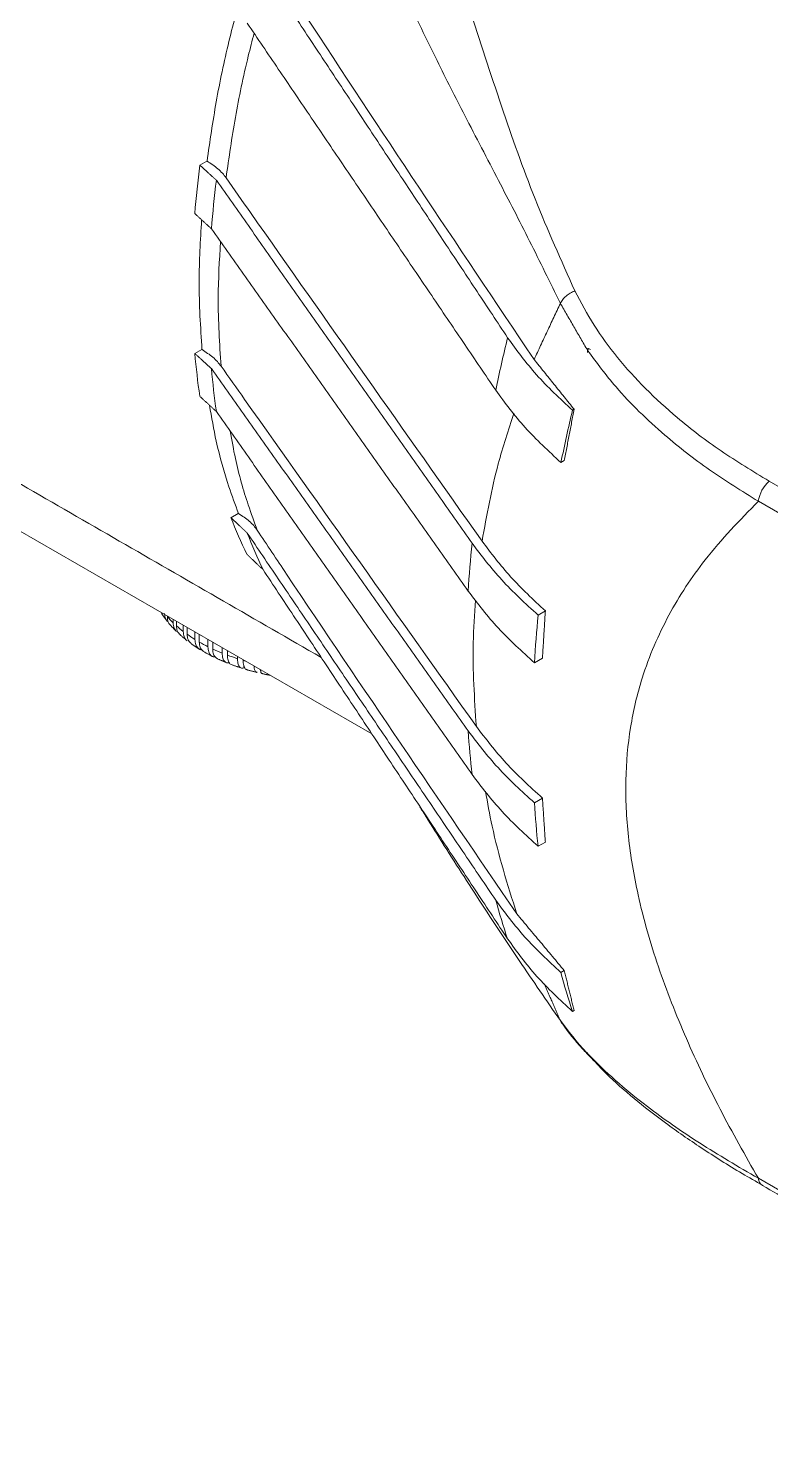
# Model space of a CAD drawing. Extents: x 12.1 to 108.7, y 1 to 80.4.
# Drawn here: x 23.175 to 25.295, y 55.582 to 59.663 of the extents above; entities that cross this region are included whole.
import ezdxf

# ---------------------------------------------------------------- set-up
doc = ezdxf.new("R2010")
doc.units = 0
doc.header["$MEASUREMENT"] = 0
doc.linetypes.add('SLD-Solid', pattern=[0])
doc.layers.add('OBJECT', color=7, linetype='CONTINUOUS')

msp = doc.modelspace()

# ---------------------------------------------------------------- linework, layer by layer
at = {"layer": 'OBJECT', "linetype": 'SLD-Solid', "lineweight": 15}
for p, q in [((23.6841, 59.2841), (23.6641, 59.2725)), ((23.6848, 59.2837), (23.6841, 59.2841)), ((24.1558, 57.6453), (21.5493, 59.15)), ((23.6698, 58.745), (23.6499, 58.7336)), ((23.6704, 58.7446), (23.6698, 58.745)), ((24.7803, 58.7446), (24.7746, 58.748)), ((24.7337, 58.574), (24.7289, 58.5712)), ((24.7055, 58.4271), (24.6961, 58.4216)), ((25.2908, 58.3686), (26.6284, 57.5965)), ((25.2601, 58.3109), (26.5976, 57.5387)), ((23.7741, 58.2761), (23.7531, 58.264)), ((23.7747, 58.2757), (23.7741, 58.2761)), ((24.6515, 57.9974), (24.6307, 57.9855)), ((23.5715, 57.9806), (23.5715, 57.9827)), ((23.5879, 57.9732), (23.5879, 57.9635)), ((23.5974, 57.9547), (23.5974, 57.9677)), ((23.6168, 57.9565), (23.6168, 57.9387)), ((23.6279, 57.9305), (23.6279, 57.9501)), ((23.6501, 57.9373), (23.6501, 57.9158)), ((23.6626, 57.9083), (23.6626, 57.9301)), ((23.6873, 57.9158), (23.6873, 57.895)), ((23.7011, 57.8883), (23.7011, 57.9078)), ((23.7281, 57.8922), (23.7281, 57.8766)), ((23.7431, 57.8708), (23.7431, 57.8836)), ((23.7721, 57.8669), (23.7721, 57.8607)), ((23.788, 57.8558), (23.788, 57.8577)), ((24.6431, 57.8619), (24.6202, 57.8487)), ((24.6431, 57.4618), (24.6202, 57.4486)), ((24.6515, 57.336), (24.6307, 57.3241)), ((24.7055, 56.9687), (24.6961, 56.9633)), ((24.7337, 56.8544), (24.7289, 56.8516)), ((25.2601, 56.3744), (26.5976, 55.6022))]:
    msp.add_line(p, q, dxfattribs=at)
at = {"layer": 'OBJECT', "linetype": 'SLD-Solid', "lineweight": 15, "flags": 128}
msp.add_lwpolyline([(23.788, 57.8558), (23.7917, 57.8547), (23.7945, 57.8539)], dxfattribs=at)
at = {"layer": 'OBJECT', "linetype": 'SLD-Solid', "lineweight": 15}
for centre, radius, start, end in [((26.5743, 58.905), 2.9333, 172.8015, 175.5277), ((26.6403, 58.8617), 2.9517, 172.8518, 175.5597), ((29.0048, 57.6901), 4.592, 166.2851, 168.2078), ((25.6644, 58.905), 2.0217, 184.8625, 188.3566), ((25.7302, 58.8617), 2.04, 184.8248, 188.289), ((29.3072, 57.4896), 4.7043, 166.7077, 168.5726), ((25.3561, 58.2968), 0.0971, 132.265, 171.6558), ((24.9705, 58.7315), 1.3041, 201.0064, 206.0111), ((25.0339, 58.6892), 1.3203, 200.8105, 205.756), ((28.0798, 57.8317), 3.6555, 174.3599, 176.5135), ((23.7916, 58.1756), 0.2941, 221.5325, 226.1467), ((23.831, 58.2183), 0.3523, 228.453, 232.5443), ((28.3797, 57.6271), 3.766, 174.5405, 176.6272), ((23.8706, 58.2719), 0.4188, 234.5918, 238.2371), ((23.9077, 58.3341), 0.4913, 240.0685, 243.3459), ((23.9405, 58.4016), 0.5664, 245.0016, 247.9825), ((23.9673, 58.4705), 0.6403, 249.4982, 252.2451), ((27.1661, 57.8317), 2.7408, 183.7195, 186.329), ((27.4657, 57.6271), 2.8511, 183.5904, 186.1026), ((26.4045, 57.6901), 1.9649, 195.3429, 198.729), ((26.6969, 57.4896), 2.0689, 194.7364, 197.9614), ((25.2863, 56.376), 0.0263, 183.439, 237.1318)]:
    msp.add_arc(centre, radius, start, end, dxfattribs=at)
for points, degree in [([(19.5354, 60.4479), (24.0111, 57.8641)], 1), ([(23.8448, 59.8351), (24.5437, 58.7788)], 1), ([(24.5097, 58.6285), (23.7997, 59.6784)], 1), ([(23.6641, 59.2725), (23.7115, 59.229)], 1), ([(23.7115, 59.229), (24.442, 58.191)], 1), ([(23.6974, 59.0903), (23.6499, 59.1337)], 1), ([(24.4311, 58.054), (23.6974, 59.0903)], 1), ([(24.6943, 58.877), (24.6964, 58.8807), (24.7005, 58.8882), (24.7104, 58.8982), (24.7223, 58.9069), (24.7313, 58.9108), (24.7359, 58.9128)], 3), ([(24.6193, 58.7165), (24.6943, 58.877)], 1), ([(24.772, 58.7427), (24.6943, 58.877)], 1), ([(23.6499, 58.7336), (23.6974, 58.6902)], 1), ([(24.7715, 58.7366), (24.772, 58.7427)], 1), ([(24.7727, 58.7416), (24.7715, 58.7366)], 1), ([(24.7746, 58.7482), (24.7727, 58.7416)], 1), ([(23.6974, 58.6902), (24.4311, 57.6539)], 1), ([(24.6193, 58.7165), (24.7337, 58.574)], 1), ([(23.7115, 58.5676), (23.6641, 58.6111)], 1), ([(24.442, 57.5296), (23.7115, 58.5676)], 1), ([(24.7337, 58.574), (24.7055, 58.4271)], 1), ([(23.7531, 58.264), (23.7997, 58.2201)], 1), ([(23.7997, 58.2201), (24.5097, 57.1702)], 1), ([(23.8448, 58.1154), (23.7985, 58.1596)], 1), ([(24.5437, 57.0592), (23.8448, 58.1154)], 1), ([(24.6515, 57.9974), (24.6431, 57.8619)], 1), ([(23.5567, 57.9871), (23.5544, 57.9925)], 1), ([(23.5563, 57.9872), (23.5714, 57.9668)], 1), ([(23.5799, 57.9567), (23.5978, 57.938)], 1), ([(23.6078, 57.9288), (23.6284, 57.9118)], 1), ([(23.6396, 57.9036), (23.6625, 57.8883)], 1), ([(23.6749, 57.8809), (23.6999, 57.8674)], 1), ([(23.7133, 57.861), (23.7402, 57.8492)], 1), ([(23.7545, 57.8437), (23.783, 57.8338)], 1), ([(23.7981, 57.8292), (23.828, 57.8211)], 1), ([(23.8436, 57.8175), (23.865, 57.8132)], 1), ([(24.293, 57.437), (24.3249, 57.3862)], 1), ([(24.6431, 57.4618), (24.6515, 57.336)], 1), ([(24.5699, 57.1308), (24.7055, 56.9687)], 1), ([(24.7055, 56.9687), (24.7337, 56.8544)], 1), ([(24.6943, 56.8257), (24.6478, 56.9318)], 1), ([(24.7715, 56.7342), (24.7727, 56.7306)], 1), ([(24.772, 56.7314), (24.7715, 56.7342)], 1), ([(24.7727, 56.7306), (24.7746, 56.7263)], 1), ([(25.272, 56.3539), (26.6096, 55.5818)], 1)]:
    msp.add_open_spline(points, degree=degree, dxfattribs=at)
for points, knots in [([(24.6943, 58.877), (24.6651, 58.9368), (24.6067, 59.0565), (24.5149, 59.2338), (24.426, 59.4044), (24.3373, 59.579), (24.2561, 59.7487), (24.1783, 59.9289), (24.1095, 60.1134), (24.0714, 60.2446), (24.0523, 60.3103)], [0, 0, 0, 0, 0.124845, 0.249784, 0.385615, 0.499943, 0.631954, 0.74986, 0.874809, 1, 1, 1, 1]), ([(24.2501, 60.2813), (24.281, 60.1906), (24.3442, 60.0049), (24.4332, 59.7238), (24.5237, 59.4452), (24.6188, 59.1733), (24.6967, 59), (24.7359, 58.9128)], [0, 0, 0, 0, 0.198032, 0.405338, 0.609469, 0.803446, 1, 1, 1, 1]), ([(23.874, 59.8432), (23.9041, 59.7966), (24.1477, 59.42), (24.399, 59.045), (24.6193, 58.7165)], [0, 0, 0, 0, 0.123817, 1, 1, 1, 1]), ([(23.6848, 59.2837), (23.6929, 59.34), (23.7092, 59.4528), (23.739, 59.5953), (23.7611, 59.6808), (23.7682, 59.7081)], [0, 0, 0, 0, 0.405064, 0.810127, 1, 1, 1, 1]), ([(23.8192, 59.6497), (23.8136, 59.6278), (23.7928, 59.5468), (23.7638, 59.408), (23.7474, 59.2935), (23.7391, 59.2363)], [0, 0, 0, 0, 0.156094, 0.578047, 1, 1, 1, 1]), ([(23.7392, 59.2363), (23.7358, 59.2407), (23.729, 59.2496), (23.7121, 59.266), (23.6957, 59.2767), (23.6848, 59.2837)], [0, 0, 0, 0, 0.253944, 0.50789, 1, 1, 1, 1]), ([(23.7391, 59.2363), (23.7623, 59.2032), (24.0056, 58.8566), (24.2497, 58.5102), (24.4705, 58.1968)], [0, 0, 0, 0, 0.095332, 1, 1, 1, 1]), ([(23.6704, 58.7446), (23.6662, 58.8089), (23.6584, 58.9284), (23.6658, 59.0567), (23.6693, 59.116)], [0, 0, 0, 0, 0.537725, 1, 1, 1, 1]), ([(23.7232, 59.0539), (23.7201, 58.9996), (23.7131, 58.8764), (23.7207, 58.7615), (23.7249, 58.6973)], [0, 0, 0, 0, 0.44058, 1, 1, 1, 1]), ([(24.7359, 58.9128), (24.7533, 58.8798), (24.7882, 58.8137), (24.8798, 58.6889), (25.0009, 58.5677), (25.1514, 58.4531), (25.2442, 58.3968), (25.2908, 58.3686)], [0, 0, 0, 0, 0.15088, 0.301779, 0.611807, 0.805286, 1, 1, 1, 1]), ([(24.5437, 58.7788), (24.5697, 58.743), (24.622, 58.671), (24.6931, 58.6046), (24.7289, 58.5712)], [0, 0, 0, 0, 0.49725, 1, 1, 1, 1]), ([(23.7249, 58.6973), (23.7215, 58.7017), (23.7147, 58.7106), (23.6978, 58.727), (23.6813, 58.7376), (23.6705, 58.7447)], [0, 0, 0, 0, 0.254039, 0.508079, 1, 1, 1, 1]), ([(24.772, 58.7427), (24.7721, 58.7435), (24.7723, 58.7451), (24.7732, 58.7469), (24.7741, 58.7478), (24.7746, 58.7481), (24.7746, 58.7482)], [0, 0, 0, 0, 0.3217413, 0.6457117, 0.9317671, 1, 1, 1, 1]), ([(25.2601, 58.3109), (25.2129, 58.3402), (25.1182, 58.3991), (24.9803, 58.5072), (24.8623, 58.6208), (24.7987, 58.7065), (24.7727, 58.7416)], [0, 0, 0, 0, 0.242263, 0.485939, 0.789784, 1, 1, 1, 1]), ([(23.7249, 58.6973), (23.7473, 58.6656), (23.9903, 58.3221), (24.2335, 57.9786), (24.4543, 57.6669)], [0, 0, 0, 0, 0.09238, 1, 1, 1, 1]), ([(24.6961, 58.4216), (24.6606, 58.4545), (24.5891, 58.5207), (24.5363, 58.5925), (24.5097, 58.6285)], [0, 0, 0, 0, 0.497315, 1, 1, 1, 1]), ([(23.7747, 58.2757), (23.7654, 58.3009), (23.7411, 58.367), (23.712, 58.4696), (23.6977, 58.5512), (23.6917, 58.5858)], [0, 0, 0, 0, 0.262072, 0.686505, 1, 1, 1, 1]), ([(24.4705, 58.1968), (24.484, 58.2711), (24.5065, 58.395), (24.5459, 58.5148), (24.5617, 58.5627)], [0, 0, 0, 0, 0.599743, 1, 1, 1, 1]), ([(23.7511, 58.5114), (23.7557, 58.4851), (23.7687, 58.4113), (23.7957, 58.3174), (23.8196, 58.2519), (23.8284, 58.2279)], [0, 0, 0, 0, 0.25922, 0.72918, 1, 1, 1, 1]), ([(25.2601, 58.3109), (25.2074, 58.2568), (25.1114, 58.1582), (25.0004, 57.9884), (24.9299, 57.8266), (24.8918, 57.6659), (24.8778, 57.5138), (24.8856, 57.3525), (24.9155, 57.1737), (24.971, 56.9796), (25.0516, 56.7744), (25.1481, 56.5719), (25.2227, 56.4402), (25.2601, 56.3744)], [0, 0, 0, 0, 0.128108, 0.233833, 0.339418, 0.414185, 0.488923, 0.563852, 0.638803, 0.729469, 0.820219, 0.910089, 1, 1, 1, 1]), ([(23.8284, 58.2279), (23.8251, 58.2324), (23.8186, 58.2413), (23.8021, 58.258), (23.7856, 58.2687), (23.7748, 58.2757)], [0, 0, 0, 0, 0.253292, 0.506592, 1, 1, 1, 1]), ([(23.8284, 58.2279), (23.8562, 58.1861), (24.1002, 57.8197), (24.3492, 57.4544), (24.5699, 57.1308)], [0, 0, 0, 0, 0.11412, 1, 1, 1, 1]), ([(24.442, 58.191), (24.4688, 58.1555), (24.5227, 58.0843), (24.5946, 58.0185), (24.6307, 57.9855)], [0, 0, 0, 0, 0.497452, 1, 1, 1, 1]), ([(24.4705, 58.1968), (24.4964, 58.1625), (24.5484, 58.0935), (24.617, 58.0295), (24.6515, 57.9974)], [0, 0, 0, 0, 0.497692, 1, 1, 1, 1]), ([(24.6202, 57.8487), (24.5844, 57.8814), (24.5124, 57.9471), (24.4583, 58.0183), (24.4311, 58.054)], [0, 0, 0, 0, 0.497472, 1, 1, 1, 1]), ([(24.4543, 57.6669), (24.4489, 57.7469), (24.4407, 57.8678), (24.4493, 57.9876), (24.4522, 58.0281)], [0, 0, 0, 0, 0.662, 1, 1, 1, 1]), ([(23.5636, 57.9899), (23.564, 57.9845), (23.5646, 57.9757), (23.5699, 57.9697), (23.5718, 57.9675)], [0, 0, 0, 0, 0.626772, 1, 1, 1, 1]), ([(23.5804, 57.9569), (23.5797, 57.9575), (23.575, 57.9612), (23.5722, 57.9699), (23.5716, 57.9779), (23.5715, 57.9806)], [0, 0, 0, 0, 0.117259, 0.706787, 1, 1, 1, 1]), ([(23.5879, 57.9635), (23.5883, 57.9581), (23.5892, 57.9481), (23.5951, 57.9415), (23.5979, 57.9385)], [0, 0, 0, 0, 0.5360404, 1, 1, 1, 1]), ([(23.6086, 57.9292), (23.6069, 57.9305), (23.6014, 57.9345), (23.598, 57.944), (23.5976, 57.9521), (23.5974, 57.9547)], [0, 0, 0, 0, 0.232337, 0.745025, 1, 1, 1, 1]), ([(23.6168, 57.9387), (23.6174, 57.9336), (23.6186, 57.9232), (23.6235, 57.9144), (23.6279, 57.9125), (23.6282, 57.9123)], [0, 0, 0, 0, 0.478727, 0.957637, 1, 1, 1, 1]), ([(23.6404, 57.9039), (23.638, 57.9056), (23.6321, 57.9098), (23.6285, 57.9199), (23.628, 57.9279), (23.6279, 57.9305)], [0, 0, 0, 0, 0.30726, 0.769919, 1, 1, 1, 1]), ([(23.6501, 57.9158), (23.6505, 57.9105), (23.6515, 57.8999), (23.6591, 57.89), (23.6659, 57.8852), (23.6704, 57.8856), (23.6704, 57.8856)], [0, 0, 0, 0, 0.33321, 0.666548, 0.999909, 1, 1, 1, 1]), ([(23.6755, 57.8811), (23.6728, 57.883), (23.6668, 57.8871), (23.6631, 57.8977), (23.6627, 57.9057), (23.6626, 57.9083)], [0, 0, 0, 0, 0.358383, 0.786904, 1, 1, 1, 1]), ([(23.6873, 57.895), (23.6877, 57.8898), (23.6886, 57.8793), (23.6954, 57.8696), (23.7021, 57.8652), (23.707, 57.8661), (23.7077, 57.8663)], [0, 0, 0, 0, 0.313281, 0.626682, 0.940104, 1, 1, 1, 1]), ([(23.7138, 57.8608), (23.7109, 57.8628), (23.7051, 57.8669), (23.7016, 57.8777), (23.7012, 57.8857), (23.7011, 57.8883)], [0, 0, 0, 0, 0.3944, 0.79887, 1, 1, 1, 1]), ([(23.7281, 57.8766), (23.7285, 57.8714), (23.7292, 57.8609), (23.7351, 57.8515), (23.7417, 57.8475), (23.7468, 57.8491), (23.7483, 57.8496)], [0, 0, 0, 0, 0.292251, 0.584613, 0.876996, 1, 1, 1, 1]), ([(23.7551, 57.8438), (23.7548, 57.8438), (23.7513, 57.8439), (23.7469, 57.8502), (23.7434, 57.8601), (23.7432, 57.8681), (23.7431, 57.8708)], [0, 0, 0, 0, 0.033275, 0.420431, 0.807518, 1, 1, 1, 1]), ([(23.7721, 57.8607), (23.7722, 57.8575), (23.7725, 57.849), (23.7752, 57.8403), (23.7802, 57.8343), (23.7856, 57.8323), (23.7903, 57.8352), (23.7919, 57.8362)], [0, 0, 0, 0, 0.160636, 0.426419, 0.592701, 0.858579, 1, 1, 1, 1]), ([(23.7987, 57.8293), (23.7976, 57.8296), (23.7941, 57.8308), (23.7899, 57.8379), (23.7881, 57.848), (23.788, 57.8546), (23.788, 57.8558)], [0, 0, 0, 0, 0.1666482, 0.5408236, 0.9150005, 1, 1, 1, 1]), ([(23.8193, 57.8396), (23.8195, 57.8374), (23.8199, 57.8301), (23.8228, 57.8234), (23.8262, 57.8224), (23.8276, 57.8219)], [0, 0, 0, 0, 0.206671, 0.668959, 1, 1, 1, 1]), ([(23.8443, 57.818), (23.8438, 57.8179), (23.8411, 57.8175), (23.8384, 57.8214), (23.8373, 57.8275), (23.837, 57.8294)], [0, 0, 0, 0, 0.141876, 0.732863, 1, 1, 1, 1]), ([(24.4311, 57.6539), (24.458, 57.6185), (24.5121, 57.5473), (24.584, 57.4816), (24.6202, 57.4486)], [0, 0, 0, 0, 0.497472, 1, 1, 1, 1]), ([(24.4543, 57.6669), (24.4812, 57.6316), (24.5352, 57.5605), (24.607, 57.4948), (24.6431, 57.4618)], [0, 0, 0, 0, 0.49749, 1, 1, 1, 1]), ([(24.6307, 57.3241), (24.595, 57.3568), (24.5231, 57.4225), (24.4691, 57.4938), (24.442, 57.5296)], [0, 0, 0, 0, 0.497451, 1, 1, 1, 1]), ([(24.5699, 57.1308), (24.5436, 57.2143), (24.5071, 57.3308), (24.4864, 57.4486), (24.4806, 57.482)], [0, 0, 0, 0, 0.717106, 1, 1, 1, 1]), ([(24.2934, 57.4373), (24.3095, 57.4111), (24.3608, 57.3276), (24.4573, 57.1783), (24.5761, 56.997), (24.6552, 56.8823), (24.6943, 56.8257)], [0, 0, 0, 0, 0.129296, 0.411578, 0.709672, 1, 1, 1, 1]), ([(24.5097, 57.1702), (24.536, 57.1345), (24.5888, 57.0628), (24.6602, 56.9966), (24.6961, 56.9633)], [0, 0, 0, 0, 0.49732, 1, 1, 1, 1]), ([(24.7289, 56.8516), (24.6935, 56.8846), (24.6223, 56.951), (24.57, 57.023), (24.5437, 57.0592)], [0, 0, 0, 0, 0.497243, 1, 1, 1, 1]), ([(24.6943, 56.8257), (24.7177, 56.795), (24.7417, 56.7635), (24.7713, 56.7322), (24.772, 56.7314)], [0, 0, 0, 0, 0.976244, 1, 1, 1, 1]), ([(24.7037, 56.8133), (24.7028, 56.814), (24.6986, 56.8172), (24.6962, 56.822), (24.6943, 56.8257)], [0, 0, 0, 0, 0.209291, 1, 1, 1, 1]), ([(24.6992, 56.8194), (24.7001, 56.8181), (24.7157, 56.793), (24.7434, 56.7592), (24.7744, 56.7272), (24.7831, 56.7183)], [0, 0, 0, 0, 0.039056, 0.730779, 1, 1, 1, 1]), ([(24.7746, 56.7263), (24.7742, 56.7269), (24.7733, 56.7282), (24.7724, 56.73), (24.7721, 56.731), (24.772, 56.7314), (24.772, 56.7314)], [0, 0, 0, 0, 0.324532, 0.65174, 0.939499, 1, 1, 1, 1]), ([(24.7727, 56.7306), (24.798, 56.7053), (24.8489, 56.6545), (24.9545, 56.569), (25.0887, 56.4745), (25.2028, 56.4079), (25.2601, 56.3744)], [0, 0, 0, 0, 0.2053137, 0.4121437, 0.7046199, 1, 1, 1, 1]), ([(24.7831, 56.7183), (24.7969, 56.7035), (24.8331, 56.6646), (24.9038, 56.6025), (24.9945, 56.5316), (25.0981, 56.46), (25.1914, 56.4005), (25.2531, 56.3655), (25.2729, 56.3542)], [0, 0, 0, 0, 0.115254, 0.303994, 0.494489, 0.691274, 0.900514, 1, 1, 1, 1])]:
    msp.add_open_spline(points, degree=3, knots=knots, dxfattribs=at)

doc.saveas('drawing.dxf')
